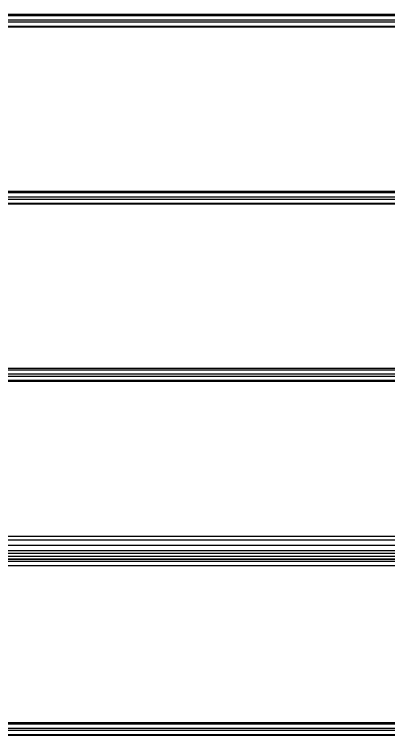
# Model space of a CAD drawing. Header units: millimetres. Extents: x 21899 to 38731, y -5425 to 3612.
# Drawn here: x 23418 to 23682, y -4896 to -4387 of the extents above; entities that cross this region are included whole.
import ezdxf

# ---------------------------------------------------------------- set-up
doc = ezdxf.new("R2010")
doc.units = ezdxf.units.MM

msp = doc.modelspace()

# ---------------------------------------------------------------- linework, layer by layer
at = {"color": 9, "linetype": 'Continuous'}
for p, q in [((24097.26024583445, -4387.445468203687), (23280.26024583445, -4387.445468203687)), ((23280.26024583445, -4388.221925338983), (24097.26024583445, -4388.221925338983)), ((23280.26024583445, -4391.190976861382), (24097.26024583445, -4391.190976861382)), ((23280.26024583445, -4392.743891132084), (24097.26024583445, -4392.743891132084)), ((23280.26024583445, -4395.712942654483), (24097.26024583445, -4395.712942654483)), ((24097.26024583445, -4396.489399789783), (23280.26024583445, -4396.489399789783)), ((24097.26024583445, -4512.445468203687), (23280.26024583445, -4512.445468203687)), ((23280.26024583445, -4513.221925338983), (24097.26024583445, -4513.221925338983)), ((23280.26024583445, -4516.190976861382), (24097.26024583445, -4516.190976861382)), ((23280.26024583445, -4517.743891132084), (24097.26024583445, -4517.743891132084)), ((23280.26024583445, -4520.712942654483), (24097.26024583445, -4520.712942654483)), ((24097.26024583445, -4521.489399789783), (23280.26024583445, -4521.489399789783)), ((24097.26024583445, -4637.445468203687), (23280.26024583445, -4637.445468203687)), ((23280.26024583445, -4638.221925338983), (24097.26024583445, -4638.221925338983)), ((23280.26024583445, -4641.190976861382), (24097.26024583445, -4641.190976861382)), ((23280.26024583445, -4642.743891132084), (24097.26024583445, -4642.743891132084)), ((23280.26024583445, -4645.712942654483), (24097.26024583445, -4645.712942654483)), ((24097.26024583445, -4646.489399789783), (23280.26024583445, -4646.489399789783)), ((24108.00111431848, -4758.475760407286), (23269.51937735044, -4758.475760407286)), ((24097.21024583446, -4756.040733996784), (23280.31024583445, -4756.040733996784)), ((24097.26024583446, -4762.320905572486), (23280.26024583445, -4762.320905572486)), ((24097.26024583446, -4765.967433996781), (23280.26024583445, -4765.967433996784)), ((23280.26024583445, -4769.750317430486), (24097.26024583446, -4769.750317430482)), ((23280.26024583445, -4772.079798756584), (24097.26024583446, -4772.079798756584)), ((23280.26024583445, -4773.458382074385), (24097.26024583445, -4773.458382074385)), ((23280.26024583445, -4776.376833996785), (24097.26024583445, -4776.376833996785)), ((24097.26024583445, -4887.445468203687), (23280.26024583445, -4887.445468203687)), ((23280.26024583445, -4888.221925338983), (24097.26024583445, -4888.221925338983)), ((23280.26024583445, -4891.190976861382), (24097.26024583445, -4891.190976861382)), ((23280.26024583445, -4892.743891132084), (24097.26024583445, -4892.743891132084)), ((23280.26024583445, -4895.712942654483), (24097.26024583445, -4895.712942654483)), ((24097.26024583445, -4896.489399789783), (23280.26024583445, -4896.489399789783))]:
    msp.add_line(p, q, dxfattribs=at)
at = {"color": 7, "linetype": 'Continuous'}
for p, q in [((24097.26024583446, -4762.417433996785), (23280.26024583445, -4762.417433996785)), ((24097.26024583446, -4767.967433996784), (23280.26024583445, -4767.967433996781)), ((24097.26024583446, -4772.047733996782), (23280.26024583445, -4772.047733996782))]:
    msp.add_line(p, q, dxfattribs=at)

doc.saveas('drawing.dxf')
